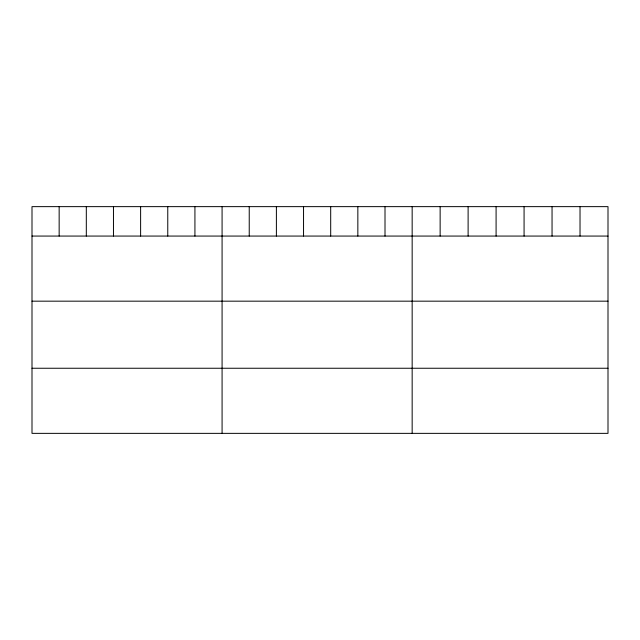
<?xml version="1.0" encoding="UTF-8"?>
<svg xmlns="http://www.w3.org/2000/svg" width="640" height="640" viewBox="0 0 640 640"><rect width="100%" height="100%" fill="white"/><g stroke="black" fill="none" stroke-linecap="round" stroke-linejoin="round"><path stroke-width="0.96" d="M608 236.064L608 433.36L32 433.36L32 206.64L608 206.64L608 236.064L32 236.064M32 301.168L608 301.168M32 368.248L608 368.248M580.024 206.64L580.024 236.064M552.048 206.64L552.048 236.064M524.072 206.64L524.072 236.064M496.088 206.64L496.088 236.064M468.112 206.64L468.112 236.064M440.136 206.64L440.136 236.064M412.16 206.64L412.16 433.36M385.008 206.64L385.008 236.064M357.848 206.64L357.848 236.064M330.696 206.64L330.696 236.064M303.544 206.64L303.544 236.064M276.392 206.64L276.392 236.064M249.232 206.64L249.232 236.064M222.08 206.64L222.08 433.36M194.928 206.64L194.928 236.064M167.768 206.64L167.768 236.064M140.616 206.64L140.616 236.064M113.464 206.64L113.464 236.064M86.312 206.64L86.312 236.064M59.152 206.64L59.152 236.064"/></g></svg>
